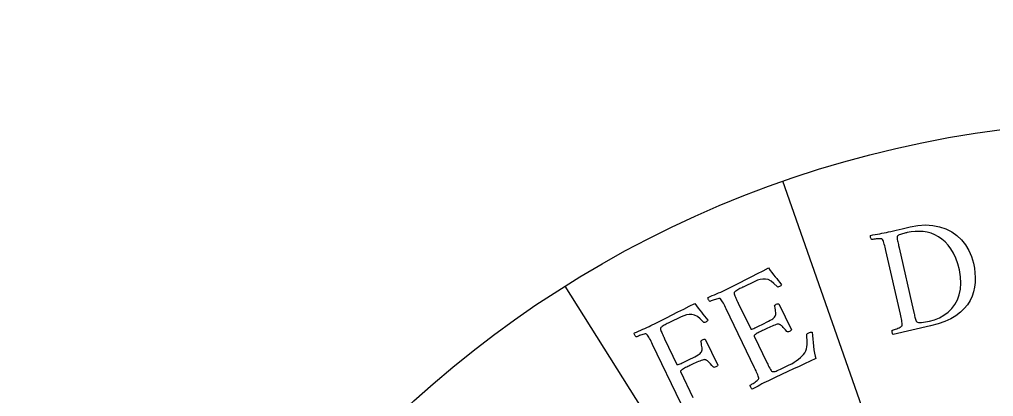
# Model space of a CAD drawing. Header units: millimetres. Extents: x -60 to 60, y -60 to 77.
# Drawn here: x -15.13 to -1.97, y 10.85 to 15.95 of the extents above; entities that cross this region are included whole.
import ezdxf

# ---------------------------------------------------------------- set-up
doc = ezdxf.new("R2010")
doc.units = ezdxf.units.MM
for name, color, linetype in [('ENGRAVE', 7, 'Continuous'), ('ENGRAVE_FINE', 8, 'Continuous'), ('TEXT', 5, 'Continuous')]:
    doc.layers.add(name, color=color, linetype=linetype)

msp = doc.modelspace()

# ---------------------------------------------------------------- linework, layer by layer
at = {"layer": 'ENGRAVE'}
for radius in [58.8, 58.8, 57.225, 54.3, 54.3, 51.99, 47.7, 47.7, 45.18, 40.5, 40.5, 14.58]:
    msp.add_circle((0, 0), radius, dxfattribs=at)
at = {"layer": 'ENGRAVE_FINE'}
for points in [[(-2.167, 6.1928), (-4.8155, 13.7618)], [(-3.4907, 5.5554), (-7.757, 12.3452)]]:
    msp.add_lwpolyline(points, dxfattribs=at)
at = {"layer": 'TEXT'}
for points in [[(-3.0993, 13.146), (-2.9915, 13.1649), (-2.8891, 13.1714), (-2.7919, 13.1654), (-2.7, 13.147), (-2.6146, 13.1174), (-2.5367, 13.0779), (-2.4662, 13.0286), (-2.4034, 12.9694), (-2.3489, 12.9016), (-2.3039, 12.8263), (-2.2684, 12.7436), (-2.2422, 12.6534), (-2.2299, 12.5893), (-2.2221, 12.525), (-2.2189, 12.4605), (-2.2203, 12.3957), (-2.2273, 12.3317), (-2.2411, 12.2694), (-2.2617, 12.2088), (-2.289, 12.1499), (-2.324, 12.0936), (-2.3675, 12.0406), (-2.4194, 11.9909), (-2.4799, 11.9446), (-2.5498, 11.9026), (-2.6301, 11.8656), (-2.7208, 11.8337), (-2.8218, 11.8069), (-3.3253, 11.692), (-3.33, 11.6961), (-3.3338, 11.702), (-3.3369, 11.7097), (-3.3391, 11.7192), (-3.3405, 11.729), (-3.3408, 11.7373), (-3.3402, 11.7442), (-3.3385, 11.7498), (-3.3311, 11.7517), (-3.3211, 11.7545), (-3.3087, 11.7584), (-3.2938, 11.7632), (-3.2779, 11.7688), (-3.2626, 11.775), (-3.2478, 11.7817), (-3.2335, 11.7889), (-3.2212, 11.7962), (-3.2125, 11.8029), (-3.2073, 11.8091), (-3.2057, 11.8148), (-3.2051, 11.8289), (-3.2057, 11.8446), (-3.2077, 11.862), (-3.211, 11.8809), (-3.2151, 11.901), (-3.2196, 11.9218), (-3.2243, 11.9434), (-3.2293, 11.9657), (-3.4257, 12.8261), (-3.4309, 12.8485), (-3.436, 12.8702), (-3.4412, 12.8912), (-3.4463, 12.9115), (-3.4516, 12.9305), (-3.4574, 12.9473), (-3.4637, 12.9619), (-3.4704, 12.9744), (-3.4745, 12.9796), (-3.4819, 12.9832), (-3.4926, 12.9852), (-3.5066, 12.9857), (-3.5224, 12.9851), (-3.5385, 12.9841), (-3.555, 12.9826), (-3.5717, 12.9806), (-3.5872, 12.9785), (-3.6001, 12.9766), (-3.6102, 12.9749), (-3.6178, 12.9733), (-3.6217, 12.9776), (-3.6253, 12.9836), (-3.6286, 12.9912), (-3.6316, 13.0006), (-3.6337, 13.0101), (-3.6343, 13.0184), (-3.6334, 13.0254), (-3.631, 13.0311), (-3.5999, 13.0371), (-3.569, 13.0428), (-3.5384, 13.0484), (-3.508, 13.0537), (-3.4779, 13.0592), (-3.4482, 13.065), (-3.4188, 13.0711), (-3.3897, 13.0775), (-3.3584, 13.0847), (-3.3243, 13.0927), (-3.2873, 13.1015), (-3.2476, 13.111), (-3.2075, 13.1207), (-3.1694, 13.1297), (-3.1333, 13.1381), (-3.0993, 13.146)], [(-3.2473, 12.8625), (-3.0514, 12.0042), (-3.0495, 11.9958), (-3.0471, 11.9853), (-3.0442, 11.9726), (-3.0408, 11.9577), (-3.037, 11.9419), (-3.0328, 11.9264), (-3.0284, 11.9113), (-3.0236, 11.8965), (-3.0189, 11.8834), (-3.0147, 11.8733), (-3.0112, 11.8662), (-3.0081, 11.8621), (-2.9979, 11.8564), (-2.9835, 11.853), (-2.9649, 11.852), (-2.9421, 11.8533), (-2.9167, 11.8562), (-2.8907, 11.8601), (-2.8639, 11.865), (-2.8364, 11.8709), (-2.7666, 11.8909), (-2.7015, 11.9179), (-2.6411, 11.9521), (-2.5854, 11.9933), (-2.536, 12.0414), (-2.4942, 12.0963), (-2.46, 12.1581), (-2.4335, 12.2266), (-2.4165, 12.3018), (-2.4107, 12.3835), (-2.4162, 12.4717), (-2.433, 12.5665), (-2.4547, 12.6482), (-2.4807, 12.7222), (-2.5111, 12.7884), (-2.5458, 12.8468), (-2.5841, 12.8981), (-2.6252, 12.9429), (-2.6693, 12.9812), (-2.7162, 13.0131), (-2.7652, 13.0388), (-2.8156, 13.0587), (-2.8674, 13.073), (-2.9206, 13.0814), (-2.9746, 13.0848), (-3.0289, 13.0836), (-3.0832, 13.0779), (-3.1378, 13.0677), (-3.1453, 13.0659), (-3.1553, 13.0634), (-3.1679, 13.0602), (-3.183, 13.0563), (-3.1991, 13.0519), (-3.2146, 13.0472), (-3.2294, 13.0422), (-3.2437, 13.037), (-3.2561, 13.0316), (-3.2651, 13.0262), (-3.2709, 13.0206), (-3.2734, 13.015), (-3.2737, 13.0032), (-3.2729, 12.9899), (-3.271, 12.9751), (-3.2682, 12.9587), (-3.2647, 12.9414), (-3.261, 12.9237), (-3.2571, 12.9057), (-3.253, 12.8873), (-3.2523, 12.8842), (-3.2515, 12.8811), (-3.2508, 12.878), (-3.2501, 12.8749), (-3.2494, 12.8718), (-3.2487, 12.8687), (-3.248, 12.8656), (-3.2473, 12.8625)], [(-5.6027, 12.2901), (-5.5354, 12.3229), (-5.4651, 12.3581), (-5.3918, 12.3956), (-5.3156, 12.4354), (-5.2381, 12.4758), (-5.1613, 12.515), (-5.085, 12.553), (-5.0094, 12.5899), (-4.9876, 12.5578), (-4.9658, 12.5275), (-4.944, 12.4989), (-4.9222, 12.4722), (-4.9003, 12.446), (-4.8785, 12.4192), (-4.8566, 12.3919), (-4.8348, 12.3639), (-4.8384, 12.357), (-4.8442, 12.3505), (-4.8523, 12.3445), (-4.8626, 12.3388), (-4.874, 12.3343), (-4.8833, 12.3329), (-4.8906, 12.3346), (-4.8958, 12.3392), (-4.9372, 12.3823), (-4.9768, 12.4136), (-5.0145, 12.4331), (-5.0504, 12.4409), (-5.0857, 12.4404), (-5.1215, 12.4349), (-5.1579, 12.4244), (-5.1948, 12.409), (-5.355, 12.3319), (-5.3618, 12.3285), (-5.3711, 12.3238), (-5.3826, 12.3179), (-5.3965, 12.3107), (-5.4112, 12.3028), (-5.4252, 12.2948), (-5.4386, 12.2867), (-5.4514, 12.2784), (-5.4622, 12.2704), (-5.4698, 12.263), (-5.4742, 12.2564), (-5.4754, 12.2504), (-5.4731, 12.2389), (-5.4694, 12.2262), (-5.4645, 12.2125), (-5.4582, 12.1976), (-5.4513, 12.182), (-5.444, 12.1662), (-5.4366, 12.1503), (-5.4289, 12.1342), (-5.4259, 12.1279), (-5.4232, 12.1223), (-5.4208, 12.1174), (-5.4188, 12.1132), (-5.2517, 11.7662), (-5.2485, 11.7634), (-5.2425, 11.7629), (-5.2338, 11.7646), (-5.2223, 11.7686), (-5.2091, 11.7739), (-5.1954, 11.7798), (-5.181, 11.7862), (-5.1661, 11.7933), (-5.0688, 11.8401), (-5.0374, 11.8555), (-5.0099, 11.8696), (-4.9864, 11.8825), (-4.9667, 11.894), (-4.9506, 11.9048), (-4.9375, 11.9157), (-4.9276, 11.9265), (-4.9207, 11.9373), (-4.9162, 11.9487), (-4.9134, 11.9613), (-4.9125, 11.9752), (-4.9132, 11.9902), (-4.9154, 12.0071), (-4.9184, 12.0265), (-4.9223, 12.0484), (-4.9272, 12.0728), (-4.9276, 12.0798), (-4.9244, 12.0865), (-4.9175, 12.0929), (-4.9069, 12.099), (-4.896, 12.1035), (-4.8862, 12.106), (-4.8775, 12.1065), (-4.8699, 12.105), (-4.7009, 11.7542), (-4.7041, 11.7486), (-4.7096, 11.743), (-4.7175, 11.7374), (-4.7278, 11.7319), (-4.7385, 11.7277), (-4.748, 11.7262), (-4.756, 11.7275), (-4.7628, 11.7314), (-4.7811, 11.7532), (-4.7971, 11.7716), (-4.8107, 11.7866), (-4.8219, 11.7981), (-4.8314, 11.8071), (-4.8397, 11.8142), (-4.8468, 11.8196), (-4.8528, 11.8232), (-4.8583, 11.8256), (-4.8639, 11.8275), (-4.8698, 11.8288), (-4.8759, 11.8297), (-4.8839, 11.8301), (-4.8947, 11.8285), (-4.9083, 11.8248), (-4.9248, 11.819), (-4.943, 11.8119), (-4.9619, 11.8041), (-4.9816, 11.7957), (-5.0019, 11.7866), (-5.0223, 11.7773), (-5.0421, 11.7681), (-5.0612, 11.7592), (-5.0796, 11.7503), (-5.0924, 11.7441), (-5.106, 11.7374), (-5.1203, 11.7301), (-5.1354, 11.7223), (-5.1503, 11.7144), (-5.164, 11.7068), (-5.1766, 11.6994), (-5.1879, 11.6923), (-5.197, 11.6856), (-5.2029, 11.6795), (-5.2055, 11.6739), (-5.2048, 11.6689), (-5.034, 11.3142), (-5.033, 11.3121), (-5.0317, 11.3095), (-5.0302, 11.3064), (-5.0285, 11.3028), (-5.0216, 11.2885), (-5.0136, 11.2724), (-5.0046, 11.2544), (-4.9945, 11.2346), (-4.9846, 11.2163), (-4.976, 11.203), (-4.9688, 11.1945), (-4.963, 11.1911), (-4.95, 11.1899), (-4.9366, 11.1905), (-4.9227, 11.193), (-4.9084, 11.1973), (-4.8921, 11.2037), (-4.8719, 11.2123), (-4.848, 11.2232), (-4.8203, 11.2363), (-4.7307, 11.2794), (-4.6978, 11.2963), (-4.666, 11.3147), (-4.6353, 11.3346), (-4.6055, 11.3561), (-4.5784, 11.3783), (-4.5552, 11.4004), (-4.536, 11.4222), (-4.5209, 11.4439), (-4.5073, 11.4687), (-4.4976, 11.4953), (-4.4916, 11.5238), (-4.4895, 11.5542), (-4.4896, 11.5859), (-4.4905, 11.6185), (-4.4922, 11.6522), (-4.4946, 11.6868), (-4.4939, 11.6933), (-4.4902, 11.6995), (-4.4833, 11.7054), (-4.4734, 11.7111), (-4.4573, 11.7179), (-4.4434, 11.722), (-4.4317, 11.7232), (-4.4222, 11.7216), (-4.4171, 11.6763), (-4.4122, 11.6296), (-4.4072, 11.5813), (-4.4023, 11.5316), (-4.3967, 11.4833), (-4.3899, 11.4394), (-4.3818, 11.4), (-4.3725, 11.365), (-4.4479, 11.329), (-4.5232, 11.2936), (-4.5985, 11.2588), (-4.6738, 11.2246), (-4.7513, 11.1893), (-4.8334, 11.1513), (-4.92, 11.1104), (-5.0112, 11.0668), (-5.0427, 11.0514), (-5.0724, 11.0365), (-5.1002, 11.022), (-5.1261, 11.0079), (-5.1515, 10.9942), (-5.1775, 10.9805), (-5.2042, 10.967), (-5.2315, 10.9537), (-5.237, 10.9566), (-5.2421, 10.9615), (-5.2468, 10.9684), (-5.2511, 10.9771), (-5.2545, 10.9863), (-5.2567, 10.9944), (-5.2576, 11.0013), (-5.2573, 11.0071), (-5.2504, 11.0106), (-5.2414, 11.0156), (-5.2301, 11.0221), (-5.2167, 11.0301), (-5.2024, 11.0391), (-5.1888, 11.0485), (-5.1759, 11.0584), (-5.1636, 11.0686), (-5.1533, 11.0784), (-5.1463, 11.0869), (-5.1426, 11.0941), (-5.1423, 11.1), (-5.1448, 11.1139), (-5.149, 11.1291), (-5.1547, 11.1455), (-5.1622, 11.1633), (-5.1707, 11.1819), (-5.1796, 11.2013), (-5.189, 11.2212), (-5.1989, 11.2419), (-5.5818, 12.0371), (-5.5918, 12.0577), (-5.6017, 12.0777), (-5.6113, 12.097), (-5.6209, 12.1157), (-5.6303, 12.133), (-5.6397, 12.1481), (-5.649, 12.161), (-5.6584, 12.1717), (-5.6635, 12.1758), (-5.6715, 12.1777), (-5.6824, 12.1773), (-5.6962, 12.1746), (-5.7115, 12.1705), (-5.727, 12.1659), (-5.7426, 12.1608), (-5.7585, 12.1552), (-5.7731, 12.1496), (-5.7853, 12.1449), (-5.7948, 12.141), (-5.8018, 12.1378), (-5.8066, 12.1411), (-5.8114, 12.1461), (-5.8163, 12.1529), (-5.8213, 12.1613), (-5.8255, 12.1701), (-5.828, 12.1781), (-5.8286, 12.1851), (-5.8275, 12.1912), (-5.7985, 12.2039), (-5.7698, 12.2164), (-5.7411, 12.2286), (-5.7127, 12.2406), (-5.6846, 12.2526), (-5.6569, 12.2649), (-5.6296, 12.2774), (-5.6027, 12.2901)]]:
    msp.add_lwpolyline(points, close=True, dxfattribs=at)
msp.add_lwpolyline([(-6.1942, 10.7625), (-6.5772, 11.5577), (-6.5872, 11.5784), (-6.597, 11.5983), (-6.6067, 11.6177), (-6.6162, 11.6364), (-6.6257, 11.6536), (-6.635, 11.6687), (-6.6444, 11.6816), (-6.6537, 11.6923), (-6.6589, 11.6964), (-6.6669, 11.6983), (-6.6778, 11.6979), (-6.6916, 11.6952), (-6.7069, 11.6912), (-6.7223, 11.6866), (-6.738, 11.6815), (-6.7539, 11.6758), (-6.7685, 11.6703), (-6.7806, 11.6656), (-6.7902, 11.6616), (-6.7972, 11.6585), (-6.8019, 11.6618), (-6.8068, 11.6668), (-6.8117, 11.6735), (-6.8167, 11.682), (-6.8209, 11.6908), (-6.8233, 11.6987), (-6.824, 11.7058), (-6.8229, 11.7119), (-6.7939, 11.7246), (-6.7651, 11.737), (-6.7365, 11.7493), (-6.7081, 11.7613), (-6.68, 11.7733), (-6.6522, 11.7855), (-6.6249, 11.798), (-6.598, 11.8108), (-6.598, 11.8108), (-6.5307, 11.8436), (-6.4605, 11.8788), (-6.3872, 11.9162), (-6.3109, 11.9561), (-6.2335, 11.9964), (-6.1566, 12.0356), (-6.0804, 12.0737), (-6.0048, 12.1105), (-5.983, 12.0784), (-5.9612, 12.0481), (-5.9394, 12.0196), (-5.9176, 11.9928), (-5.8957, 11.9666), (-5.8738, 11.9399), (-5.852, 11.9125), (-5.8302, 11.8845), (-5.8338, 11.8777), (-5.8396, 11.8712), (-5.8477, 11.8651), (-5.858, 11.8594), (-5.8694, 11.855), (-5.8787, 11.8536), (-5.8859, 11.8552), (-5.8911, 11.8599), (-5.9326, 11.9029), (-5.9721, 11.9342), (-6.0099, 11.9538), (-6.0458, 11.9616), (-6.0811, 11.961), (-6.1169, 11.9555), (-6.1533, 11.9451), (-6.1902, 11.9297), (-6.3503, 11.8525), (-6.3572, 11.8491), (-6.3664, 11.8445), (-6.378, 11.8385), (-6.3918, 11.8314), (-6.4065, 11.8235), (-6.4206, 11.8155), (-6.434, 11.8073), (-6.4467, 11.799), (-6.4576, 11.791), (-6.4652, 11.7837), (-6.4696, 11.777), (-6.4708, 11.771), (-6.4685, 11.7595), (-6.4648, 11.7469), (-6.4599, 11.7331), (-6.4536, 11.7182), (-6.4466, 11.7026), (-6.4394, 11.6869), (-6.432, 11.6709), (-6.4243, 11.6548), (-6.4212, 11.6485), (-6.4185, 11.6429), (-6.4162, 11.638), (-6.4142, 11.6338), (-6.247, 11.2868), (-6.2438, 11.2841), (-6.2379, 11.2836), (-6.2291, 11.2853), (-6.2177, 11.2892), (-6.2045, 11.2945), (-6.1908, 11.3004), (-6.1764, 11.3069), (-6.1614, 11.3139), (-6.0642, 11.3608), (-6.0328, 11.3762), (-6.0053, 11.3903), (-5.9817, 11.4031), (-5.9621, 11.4146), (-5.946, 11.4255), (-5.9329, 11.4363), (-5.9229, 11.4471), (-5.916, 11.458), (-5.9115, 11.4694), (-5.9088, 11.482), (-5.9078, 11.4958), (-5.9086, 11.5109), (-5.9107, 11.5277), (-5.9138, 11.5471), (-5.9177, 11.569), (-5.9225, 11.5934), (-5.923, 11.6004), (-5.9197, 11.6071), (-5.9128, 11.6135), (-5.9023, 11.6196), (-5.8914, 11.6241), (-5.8816, 11.6267), (-5.8729, 11.6272), (-5.8653, 11.6257), (-5.6963, 11.2748), (-5.6995, 11.2692), (-5.705, 11.2636), (-5.7129, 11.258), (-5.7231, 11.2525), (-5.7339, 11.2484), (-5.7433, 11.2469), (-5.7514, 11.2481), (-5.7582, 11.2521), (-5.7765, 11.2739), (-5.7925, 11.2922), (-5.8061, 11.3072), (-5.8173, 11.3188), (-5.8267, 11.3277), (-5.835, 11.3349), (-5.8422, 11.3402), (-5.8481, 11.3438), (-5.8536, 11.3462), (-5.8593, 11.3481), (-5.8652, 11.3495), (-5.8712, 11.3503), (-5.8793, 11.3508), (-5.8901, 11.3492), (-5.9037, 11.3455), (-5.9202, 11.3397), (-5.9384, 11.3325), (-5.9573, 11.3247), (-5.9769, 11.3163), (-5.9973, 11.3072), (-6.0177, 11.2979), (-6.0375, 11.2888), (-6.0566, 11.2798), (-6.075, 11.271), (-6.0878, 11.2648), (-6.1013, 11.258), (-6.1157, 11.2507), (-6.1308, 11.243), (-6.1457, 11.235), (-6.1594, 11.2274), (-6.172, 11.22), (-6.1833, 11.213), (-6.1924, 11.2063), (-6.1983, 11.2002), (-6.2009, 11.1946), (-6.2002, 11.1896), (-6.0322, 10.8406)], dxfattribs=at)

doc.saveas('drawing.dxf')
